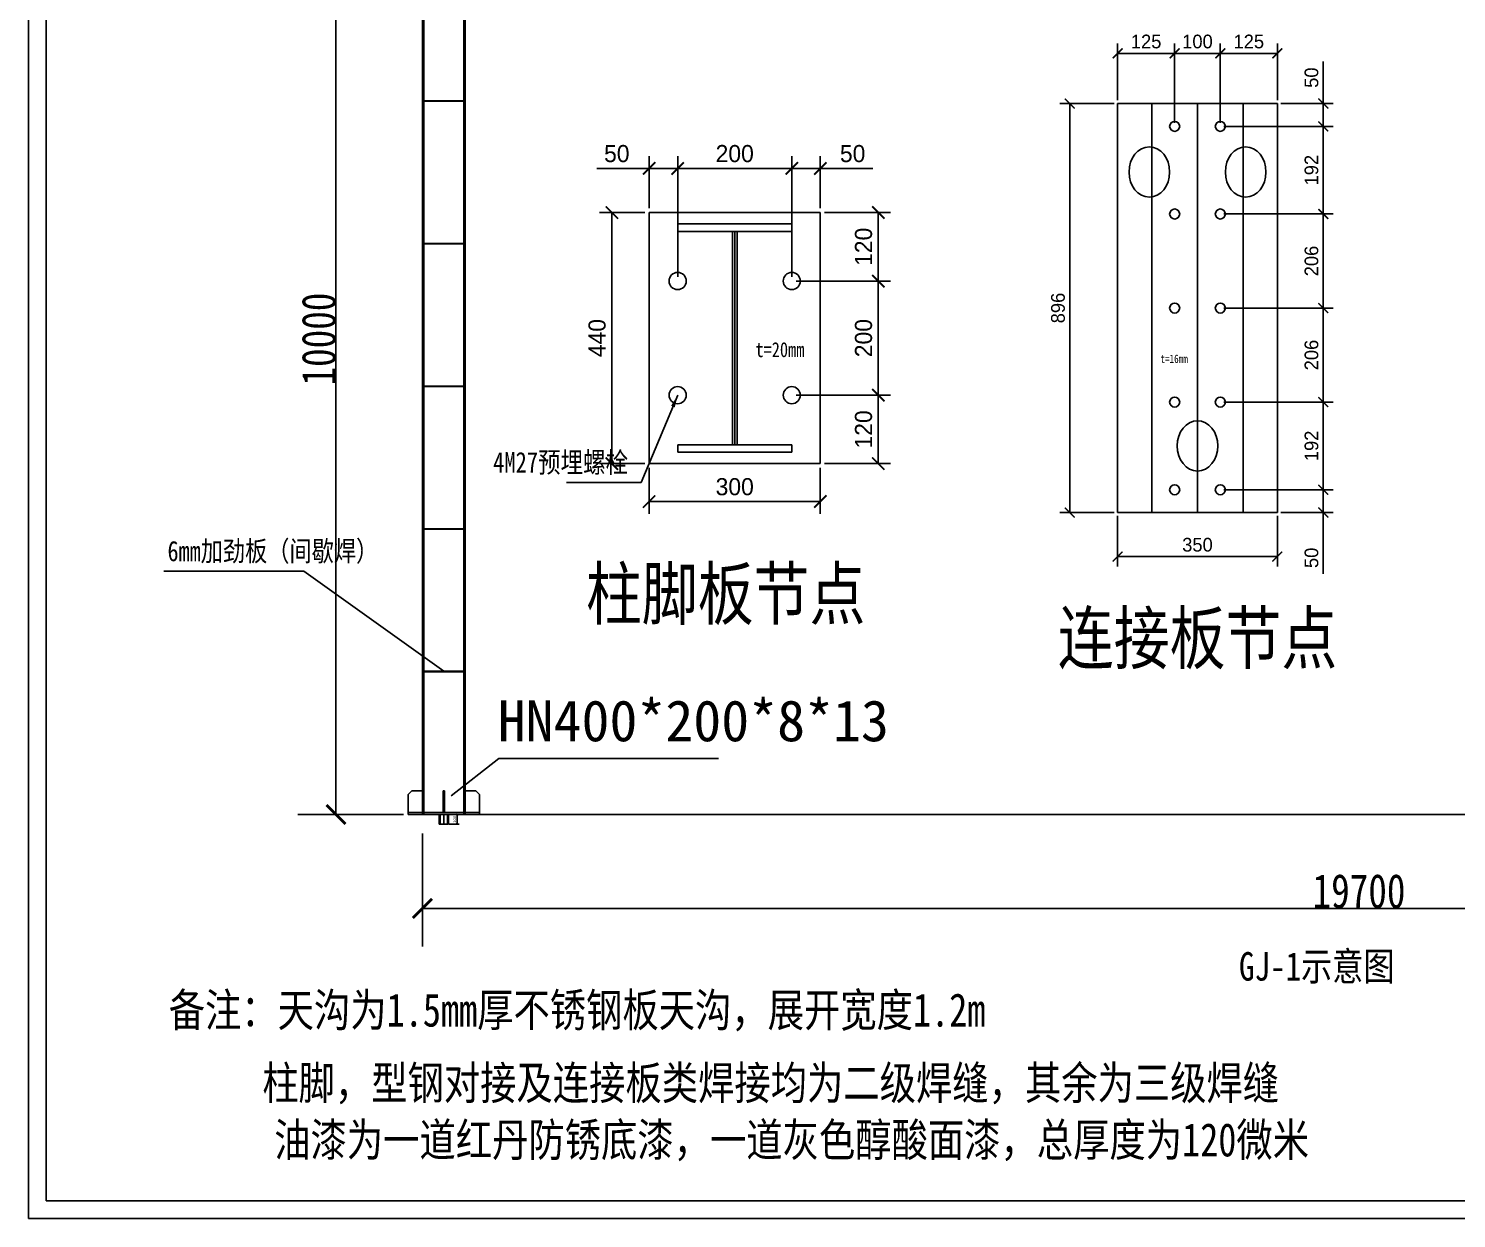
# Model space of a CAD drawing. Header units: millimetres. Extents: x 92079 to 624077, y -488988 to -181668.
# Drawn here: x 92079 to 107095, y -370951 to -358439 of the extents above; entities that cross this region are included whole.
import ezdxf

# ---------------------------------------------------------------- set-up
doc = ezdxf.new("R2010")
doc.units = ezdxf.units.MM
doc.header["$PDMODE"] = 1
doc.layers.add('PUB_TEXT', color=7, linetype='Continuous')
doc.layers.add('粗线', color=7, linetype='Continuous')
doc.styles.add('H1', font='')
doc.styles.get("Standard").update_dxf_attribs({"font": 'qlctxt.shx', "bigfont": 'qlchzt.shx'})
doc.styles.add('STYLE1', font='', dxfattribs={"width": 0.8})
doc.styles.add('仿宋', font='', dxfattribs={"width": 0.8})
doc.styles.get('H1').set_extended_font_data('SimSun')
doc.styles.get('STYLE1').set_extended_font_data('SimSun')
doc.styles.get('仿宋').set_extended_font_data('FangSong_GB2312')
doc.dimstyles.new('副本 ISO-25', dxfattribs={"dimtxt": 250, "dimasz": 400, "dimexe": 400, "dimexo": 200, "dimgap": 0.3, "dimtad": 1, "dimtoh": 1, "dimdec": 0, "dimtxsty": '仿宋', "dimblk": 'ARCHTICK', "dimcen": 25, "dimaunit": 1, "dimadec": 3, "dimazin": 0, "dimtfac": 1, "dimtdec": 0, "dimtmove": 0, "dimatfit": 3, "dimldrblk": 'ARCHTICK', "dimfxl": 1, "dimarcsym": 0})
doc.dimstyles.new('大样图Standard', dxfattribs={"dimscale": 120, "dimtxt": 0.25, "dimasz": 0.18, "dimexe": 0.18, "dimexo": 0.0625, "dimgap": 0.09, "dimtad": 1, "dimdsep": 46, "dimtxsty": 'Standard', "dimblk": 'ARCHTICK', "dimcen": 0.09, "dimadec": 0, "dimazin": 0, "dimtfac": 1, "dimtofl": 0, "dimtmove": 0, "dimatfit": 3, "dimfxl": 1, "dimtolj": 1, "dimtzin": 0, "dimarcsym": 0})

# ---------------------------------------------------------------- blocks, each defined once
blk = doc.blocks.new('_ArchTick')
at = {"color": 0, "linetype": 'ByBlock', "const_width": 0.15}
blk.add_lwpolyline([(-0.5, -0.5), (0.5, 0.5)], dxfattribs=at)
blk = doc.blocks.new('*D528')
at = {"layer": 'Defpoints', "color": 0}
for p in [(95312, -356704), (96221, -356704), (96221, -366704)]:
    blk.add_point(p, dxfattribs=at)
at = {"layer": '粗线', "color": 0, "lineweight": -2}
for p, q in [((96021, -356704), (94912, -356704)), ((95312, -366704), (95312, -356704)), ((96021, -366704), (94912, -366704))]:
    blk.add_line(p, q, dxfattribs=at)
at = {"layer": '粗线', "color": 0, "lineweight": -2, "xscale": 200, "yscale": 200, "zscale": 200}
for p, rotation in [((95312, -356704), 90), ((95312, -366704), 270)]:
    blk.add_blockref('_ArchTick', p, dxfattribs=dict(at, rotation=rotation))
at = {"layer": '粗线', "color": 0, "insert": (95133, -361704), "char_height": 359, "attachment_point": 5, "rotation": 90, "style": '仿宋'}
blk.add_mtext('10000', dxfattribs=at)
blk = doc.blocks.new('*D529')
at = {"layer": 'Defpoints', "color": 0}
for p in [(96221, -366704), (115921, -366704), (115921, -367691)]:
    blk.add_point(p, dxfattribs=at)
at = {"layer": '粗线', "color": 0, "lineweight": -2}
for p, q in [((96221, -366904), (96221, -368091)), ((115921, -366904), (115921, -368091)), ((96221, -367691), (115921, -367691))]:
    blk.add_line(p, q, dxfattribs=at)
at = {"layer": '粗线', "color": 0, "lineweight": -2, "xscale": 200, "yscale": 200, "zscale": 200, "rotation": 180}
blk.add_blockref('_ArchTick', (96221, -367691), dxfattribs=at)
at = {"layer": '粗线', "color": 0, "lineweight": -2, "xscale": 200, "yscale": 200, "zscale": 200}
blk.add_blockref('_ArchTick', (115921, -367691), dxfattribs=at)
at = {"layer": '粗线', "color": 0, "insert": (106071, -367511), "char_height": 359, "attachment_point": 5, "style": '仿宋'}
blk.add_mtext('19700', dxfattribs=at)
blk = doc.blocks.new('*D532')
at = {"layer": 'Defpoints', "color": 0}
for p in [(96496, -366704), (96586, -366704), (96496, -366804)]:
    blk.add_point(p, dxfattribs=at)
at = {"layer": '粗线', "color": 0, "lineweight": -2}
for p, q in [((96504, -366704), (96608, -366704)), ((96586, -366804), (96586, -366704)), ((96504, -366804), (96608, -366804))]:
    blk.add_line(p, q, dxfattribs=at)
at = {"layer": '粗线', "color": 0, "lineweight": -2, "xscale": 21.6, "yscale": 21.6, "zscale": 21.6}
for p, rotation in [((96586, -366704), 90), ((96586, -366804), 270)]:
    blk.add_blockref('_ArchTick', p, dxfattribs=dict(at, rotation=rotation))
at = {"layer": '粗线', "color": 0, "insert": (96560, -366754), "char_height": 30, "attachment_point": 5, "rotation": 90}
blk.add_mtext('\\A1;100', dxfattribs=at)
blk = doc.blocks.new('*D442')
at = {"layer": 'Defpoints', "color": 0}
for p in [(607184.5, -485202), (607410.2, -485202), (607309.5, -485252)]:
    blk.add_point(p, dxfattribs=at)
at = {"layer": '粗线', "color": 0, "lineweight": -2}
for p, q in [((607192, -485202), (607431.8, -485202)), ((607410.2, -485202), (607410.2, -485252)), ((607317, -485252), (607431.8, -485252)), ((607410.2, -485252), (607410.2, -485386.4))]:
    blk.add_line(p, q, dxfattribs=at)
at = {"layer": '粗线', "color": 0, "lineweight": -2, "xscale": 21.6, "yscale": 21.6, "zscale": 21.6}
for p, rotation in [((607410.2, -485202), 90), ((607410.2, -485252), 270)]:
    blk.add_blockref('_ArchTick', p, dxfattribs=dict(at, rotation=rotation))
at = {"layer": '粗线', "color": 0, "insert": (607384.4, -485351.3), "char_height": 30, "attachment_point": 5, "rotation": 90}
blk.add_mtext('\\A1;50', dxfattribs=at)
blk = doc.blocks.new('*D443')
at = {"layer": 'Defpoints', "color": 0}
for p in [(607184.5, -485010), (607410.2, -485010), (607184.5, -485202)]:
    blk.add_point(p, dxfattribs=at)
at = {"layer": '粗线', "color": 0, "lineweight": -2}
for p, q in [((607192, -485010), (607431.8, -485010)), ((607410.2, -485202), (607410.2, -485010)), ((607192, -485202), (607431.8, -485202))]:
    blk.add_line(p, q, dxfattribs=at)
at = {"layer": '粗线', "color": 0, "lineweight": -2, "xscale": 21.6, "yscale": 21.6, "zscale": 21.6}
for p, rotation in [((607410.2, -485010), 90), ((607410.2, -485202), 270)]:
    blk.add_blockref('_ArchTick', p, dxfattribs=dict(at, rotation=rotation))
at = {"layer": '粗线', "color": 0, "insert": (607384.4, -485106), "char_height": 30, "attachment_point": 5, "rotation": 90}
blk.add_mtext('\\A1;192', dxfattribs=at)
blk = doc.blocks.new('*D444')
at = {"layer": 'Defpoints', "color": 0}
for p in [(607184.5, -484804), (607410.2, -484804), (607184.5, -485010)]:
    blk.add_point(p, dxfattribs=at)
at = {"layer": '粗线', "color": 0, "lineweight": -2}
for p, q in [((607192, -484804), (607431.8, -484804)), ((607410.2, -485010), (607410.2, -484804)), ((607192, -485010), (607431.8, -485010))]:
    blk.add_line(p, q, dxfattribs=at)
at = {"layer": '粗线', "color": 0, "lineweight": -2, "xscale": 21.6, "yscale": 21.6, "zscale": 21.6}
for p, rotation in [((607410.2, -484804), 90), ((607410.2, -485010), 270)]:
    blk.add_blockref('_ArchTick', p, dxfattribs=dict(at, rotation=rotation))
at = {"layer": '粗线', "color": 0, "insert": (607384.4, -484907), "char_height": 30, "attachment_point": 5, "rotation": 90}
blk.add_mtext('\\A1;206', dxfattribs=at)
blk = doc.blocks.new('*D445')
at = {"layer": 'Defpoints', "color": 0}
for p in [(607184.5, -484598), (607410.2, -484598), (607184.5, -484804)]:
    blk.add_point(p, dxfattribs=at)
at = {"layer": '粗线', "color": 0, "lineweight": -2}
for p, q in [((607192, -484598), (607431.8, -484598)), ((607410.2, -484804), (607410.2, -484598)), ((607192, -484804), (607431.8, -484804))]:
    blk.add_line(p, q, dxfattribs=at)
at = {"layer": '粗线', "color": 0, "lineweight": -2, "xscale": 21.6, "yscale": 21.6, "zscale": 21.6}
for p, rotation in [((607410.2, -484598), 90), ((607410.2, -484804), 270)]:
    blk.add_blockref('_ArchTick', p, dxfattribs=dict(at, rotation=rotation))
at = {"layer": '粗线', "color": 0, "insert": (607384.4, -484701), "char_height": 30, "attachment_point": 5, "rotation": 90}
blk.add_mtext('\\A1;206', dxfattribs=at)
blk = doc.blocks.new('*D446')
at = {"layer": 'Defpoints', "color": 0}
for p in [(607184.5, -484406), (607410.2, -484406), (607184.5, -484598)]:
    blk.add_point(p, dxfattribs=at)
at = {"layer": '粗线', "color": 0, "lineweight": -2}
for p, q in [((607192, -484406), (607431.8, -484406)), ((607410.2, -484598), (607410.2, -484406)), ((607192, -484598), (607431.8, -484598))]:
    blk.add_line(p, q, dxfattribs=at)
at = {"layer": '粗线', "color": 0, "lineweight": -2, "xscale": 21.6, "yscale": 21.6, "zscale": 21.6}
for p, rotation in [((607410.2, -484406), 90), ((607410.2, -484598), 270)]:
    blk.add_blockref('_ArchTick', p, dxfattribs=dict(at, rotation=rotation))
at = {"layer": '粗线', "color": 0, "insert": (607384.4, -484502), "char_height": 30, "attachment_point": 5, "rotation": 90}
blk.add_mtext('\\A1;192', dxfattribs=at)
blk = doc.blocks.new('*D447')
at = {"layer": 'Defpoints', "color": 0}
for p in [(607309.5, -484356), (607410.2, -484356), (607184.5, -484406)]:
    blk.add_point(p, dxfattribs=at)
at = {"layer": '粗线', "color": 0, "lineweight": -2}
for p, q in [((607410.2, -484356), (607410.2, -484264.2)), ((607317, -484356), (607431.8, -484356)), ((607410.2, -484406), (607410.2, -484356)), ((607192, -484406), (607431.8, -484406))]:
    blk.add_line(p, q, dxfattribs=at)
at = {"layer": '粗线', "color": 0, "lineweight": -2, "xscale": 21.6, "yscale": 21.6, "zscale": 21.6}
for p, rotation in [((607410.2, -484356), 90), ((607410.2, -484406), 270)]:
    blk.add_blockref('_ArchTick', p, dxfattribs=dict(at, rotation=rotation))
at = {"layer": '粗线', "color": 0, "insert": (607384.4, -484299.3), "char_height": 30, "attachment_point": 5, "rotation": 90}
blk.add_mtext('\\A1;50', dxfattribs=at)
blk = doc.blocks.new('*D448')
at = {"layer": 'Defpoints', "color": 0}
for p in [(607084.5, -484246.1), (606959.5, -484356), (607084.5, -484406)]:
    blk.add_point(p, dxfattribs=at)
at = {"layer": '粗线', "color": 0, "lineweight": -2}
for p, q in [((606959.5, -484348.5), (606959.5, -484224.5)), ((606959.5, -484246.1), (607084.5, -484246.1)), ((607084.5, -484398.5), (607084.5, -484224.5))]:
    blk.add_line(p, q, dxfattribs=at)
at = {"layer": '粗线', "color": 0, "lineweight": -2, "xscale": 21.6, "yscale": 21.6, "zscale": 21.6, "rotation": 180}
blk.add_blockref('_ArchTick', (606959.5, -484246.1), dxfattribs=at)
at = {"layer": '粗线', "color": 0, "lineweight": -2, "xscale": 21.6, "yscale": 21.6, "zscale": 21.6}
blk.add_blockref('_ArchTick', (607084.5, -484246.1), dxfattribs=at)
at = {"layer": '粗线', "color": 0, "insert": (607022, -484220.3), "char_height": 30, "attachment_point": 5}
blk.add_mtext('\\A1;125', dxfattribs=at)
blk = doc.blocks.new('*D449')
at = {"layer": 'Defpoints', "color": 0}
for p in [(607184.5, -484246.1), (607084.5, -484406), (607184.5, -484406)]:
    blk.add_point(p, dxfattribs=at)
at = {"layer": '粗线', "color": 0, "lineweight": -2}
for p, q in [((607084.5, -484398.5), (607084.5, -484224.5)), ((607084.5, -484246.1), (607184.5, -484246.1)), ((607184.5, -484398.5), (607184.5, -484224.5))]:
    blk.add_line(p, q, dxfattribs=at)
at = {"layer": '粗线', "color": 0, "lineweight": -2, "xscale": 21.6, "yscale": 21.6, "zscale": 21.6, "rotation": 180}
blk.add_blockref('_ArchTick', (607084.5, -484246.1), dxfattribs=at)
at = {"layer": '粗线', "color": 0, "lineweight": -2, "xscale": 21.6, "yscale": 21.6, "zscale": 21.6}
blk.add_blockref('_ArchTick', (607184.5, -484246.1), dxfattribs=at)
at = {"layer": '粗线', "color": 0, "insert": (607134.5, -484220.3), "char_height": 30, "attachment_point": 5}
blk.add_mtext('\\A1;100', dxfattribs=at)
blk = doc.blocks.new('*D450')
at = {"layer": 'Defpoints', "color": 0}
for p in [(607309.5, -484246.1), (607309.5, -484356), (607184.5, -484406)]:
    blk.add_point(p, dxfattribs=at)
at = {"layer": '粗线', "color": 0, "lineweight": -2}
for p, q in [((607184.5, -484398.5), (607184.5, -484224.5)), ((607184.5, -484246.1), (607309.5, -484246.1)), ((607309.5, -484348.5), (607309.5, -484224.5))]:
    blk.add_line(p, q, dxfattribs=at)
at = {"layer": '粗线', "color": 0, "lineweight": -2, "xscale": 21.6, "yscale": 21.6, "zscale": 21.6, "rotation": 180}
blk.add_blockref('_ArchTick', (607184.5, -484246.1), dxfattribs=at)
at = {"layer": '粗线', "color": 0, "lineweight": -2, "xscale": 21.6, "yscale": 21.6, "zscale": 21.6}
blk.add_blockref('_ArchTick', (607309.5, -484246.1), dxfattribs=at)
at = {"layer": '粗线', "color": 0, "insert": (607247, -484220.3), "char_height": 30, "attachment_point": 5}
blk.add_mtext('\\A1;125', dxfattribs=at)
blk = doc.blocks.new('*D451')
at = {"layer": 'Defpoints', "color": 0}
for p in [(606854.8, -484356), (606959.5, -484356), (606959.5, -485252)]:
    blk.add_point(p, dxfattribs=at)
at = {"layer": '粗线', "color": 0, "lineweight": -2}
for p, q in [((606952, -484356), (606833.2, -484356)), ((606854.8, -485252), (606854.8, -484356)), ((606952, -485252), (606833.2, -485252))]:
    blk.add_line(p, q, dxfattribs=at)
at = {"layer": '粗线', "color": 0, "lineweight": -2, "xscale": 21.6, "yscale": 21.6, "zscale": 21.6}
for p, rotation in [((606854.8, -484356), 90), ((606854.8, -485252), 270)]:
    blk.add_blockref('_ArchTick', p, dxfattribs=dict(at, rotation=rotation))
at = {"layer": '粗线', "color": 0, "insert": (606829, -484804), "char_height": 30, "attachment_point": 5, "rotation": 90}
blk.add_mtext('\\A1;896', dxfattribs=at)
blk = doc.blocks.new('*D452')
at = {"layer": 'Defpoints', "color": 0}
for p in [(606959.5, -485252), (607309.5, -485252), (607309.5, -485348.5)]:
    blk.add_point(p, dxfattribs=at)
at = {"layer": '粗线', "color": 0, "lineweight": -2}
for p, q in [((606959.5, -485259.5), (606959.5, -485370.1)), ((607309.5, -485259.5), (607309.5, -485370.1)), ((606959.5, -485348.5), (607309.5, -485348.5))]:
    blk.add_line(p, q, dxfattribs=at)
at = {"layer": '粗线', "color": 0, "lineweight": -2, "xscale": 21.6, "yscale": 21.6, "zscale": 21.6, "rotation": 180}
blk.add_blockref('_ArchTick', (606959.5, -485348.5), dxfattribs=at)
at = {"layer": '粗线', "color": 0, "lineweight": -2, "xscale": 21.6, "yscale": 21.6, "zscale": 21.6}
blk.add_blockref('_ArchTick', (607309.5, -485348.5), dxfattribs=at)
at = {"layer": '粗线', "color": 0, "insert": (607134.5, -485322.7), "char_height": 30, "attachment_point": 5}
blk.add_mtext('\\A1;350', dxfattribs=at)
blk = doc.blocks.new('*D454')
at = {"layer": 'Defpoints', "color": 0}
for p in [(600636.3, -483748.9), (600788, -483748.9), (600686.3, -483868.9)]:
    blk.add_point(p, dxfattribs=at)
at = {"layer": '粗线', "color": 0, "lineweight": -2}
for p, q in [((600643.8, -483748.9), (600809.6, -483748.9)), ((600788, -483868.9), (600788, -483748.9)), ((600693.8, -483868.9), (600809.6, -483868.9))]:
    blk.add_line(p, q, dxfattribs=at)
at = {"layer": '粗线', "color": 0, "lineweight": -2, "xscale": 21.6, "yscale": 21.6, "zscale": 21.6}
for p, rotation in [((600788, -483748.9), 90), ((600788, -483868.9), 270)]:
    blk.add_blockref('_ArchTick', p, dxfattribs=dict(at, rotation=rotation))
at = {"layer": '粗线', "color": 0, "insert": (600762.2, -483808.9), "char_height": 30, "attachment_point": 5, "rotation": 90}
blk.add_mtext('\\A1;120', dxfattribs=at)
blk = doc.blocks.new('*D455')
at = {"layer": 'Defpoints', "color": 0}
for p in [(600636.3, -483548.9), (600788, -483548.9), (600636.3, -483748.9)]:
    blk.add_point(p, dxfattribs=at)
at = {"layer": '粗线', "color": 0, "lineweight": -2}
for p, q in [((600643.8, -483548.9), (600809.6, -483548.9)), ((600788, -483748.9), (600788, -483548.9)), ((600643.8, -483748.9), (600809.6, -483748.9))]:
    blk.add_line(p, q, dxfattribs=at)
at = {"layer": '粗线', "color": 0, "lineweight": -2, "xscale": 21.6, "yscale": 21.6, "zscale": 21.6}
for p, rotation in [((600788, -483548.9), 90), ((600788, -483748.9), 270)]:
    blk.add_blockref('_ArchTick', p, dxfattribs=dict(at, rotation=rotation))
at = {"layer": '粗线', "color": 0, "insert": (600762.2, -483648.9), "char_height": 30, "attachment_point": 5, "rotation": 90}
blk.add_mtext('\\A1;200', dxfattribs=at)
blk = doc.blocks.new('*D456')
at = {"layer": 'Defpoints', "color": 0}
for p in [(600686.3, -483428.9), (600788, -483428.9), (600636.3, -483548.9)]:
    blk.add_point(p, dxfattribs=at)
at = {"layer": '粗线', "color": 0, "lineweight": -2}
for p, q in [((600693.8, -483428.9), (600809.6, -483428.9)), ((600788, -483548.9), (600788, -483428.9)), ((600643.8, -483548.9), (600809.6, -483548.9))]:
    blk.add_line(p, q, dxfattribs=at)
at = {"layer": '粗线', "color": 0, "lineweight": -2, "xscale": 21.6, "yscale": 21.6, "zscale": 21.6}
for p, rotation in [((600788, -483428.9), 90), ((600788, -483548.9), 270)]:
    blk.add_blockref('_ArchTick', p, dxfattribs=dict(at, rotation=rotation))
at = {"layer": '粗线', "color": 0, "insert": (600762.2, -483488.9), "char_height": 30, "attachment_point": 5, "rotation": 90}
blk.add_mtext('\\A1;120', dxfattribs=at)
blk = doc.blocks.new('*D457')
at = {"layer": 'Defpoints', "color": 0}
for p in [(600436.3, -483351.5), (600386.3, -483428.9), (600436.3, -483548.9)]:
    blk.add_point(p, dxfattribs=at)
at = {"layer": '粗线', "color": 0, "lineweight": -2}
for p, q in [((600386.3, -483421.4), (600386.3, -483329.9)), ((600436.3, -483541.4), (600436.3, -483329.9)), ((600386.3, -483351.5), (600294.5, -483351.5)), ((600436.3, -483351.5), (600386.3, -483351.5))]:
    blk.add_line(p, q, dxfattribs=at)
at = {"layer": '粗线', "color": 0, "lineweight": -2, "xscale": 21.6, "yscale": 21.6, "zscale": 21.6, "rotation": 180}
blk.add_blockref('_ArchTick', (600386.3, -483351.5), dxfattribs=at)
at = {"layer": '粗线', "color": 0, "lineweight": -2, "xscale": 21.6, "yscale": 21.6, "zscale": 21.6}
blk.add_blockref('_ArchTick', (600436.3, -483351.5), dxfattribs=at)
at = {"layer": '粗线', "color": 0, "insert": (600329.6, -483325.7), "char_height": 30, "attachment_point": 5}
blk.add_mtext('\\A1;50', dxfattribs=at)
blk = doc.blocks.new('*D458')
at = {"layer": 'Defpoints', "color": 0}
for p in [(600636.3, -483351.5), (600436.3, -483548.9), (600636.3, -483548.9)]:
    blk.add_point(p, dxfattribs=at)
at = {"layer": '粗线', "color": 0, "lineweight": -2}
for p, q in [((600436.3, -483541.4), (600436.3, -483329.9)), ((600636.3, -483541.4), (600636.3, -483329.9)), ((600436.3, -483351.5), (600636.3, -483351.5))]:
    blk.add_line(p, q, dxfattribs=at)
at = {"layer": '粗线', "color": 0, "lineweight": -2, "xscale": 21.6, "yscale": 21.6, "zscale": 21.6, "rotation": 180}
blk.add_blockref('_ArchTick', (600436.3, -483351.5), dxfattribs=at)
at = {"layer": '粗线', "color": 0, "lineweight": -2, "xscale": 21.6, "yscale": 21.6, "zscale": 21.6}
blk.add_blockref('_ArchTick', (600636.3, -483351.5), dxfattribs=at)
at = {"layer": '粗线', "color": 0, "insert": (600536.3, -483325.7), "char_height": 30, "attachment_point": 5}
blk.add_mtext('\\A1;200', dxfattribs=at)
blk = doc.blocks.new('*D459')
at = {"layer": 'Defpoints', "color": 0}
for p in [(600686.3, -483351.5), (600686.3, -483428.9), (600636.3, -483548.9)]:
    blk.add_point(p, dxfattribs=at)
at = {"layer": '粗线', "color": 0, "lineweight": -2}
for p, q in [((600636.3, -483541.4), (600636.3, -483329.9)), ((600686.3, -483421.4), (600686.3, -483329.9)), ((600636.3, -483351.5), (600686.3, -483351.5)), ((600686.3, -483351.5), (600778.1, -483351.5))]:
    blk.add_line(p, q, dxfattribs=at)
at = {"layer": '粗线', "color": 0, "lineweight": -2, "xscale": 21.6, "yscale": 21.6, "zscale": 21.6, "rotation": 180}
blk.add_blockref('_ArchTick', (600636.3, -483351.5), dxfattribs=at)
at = {"layer": '粗线', "color": 0, "lineweight": -2, "xscale": 21.6, "yscale": 21.6, "zscale": 21.6}
blk.add_blockref('_ArchTick', (600686.3, -483351.5), dxfattribs=at)
at = {"layer": '粗线', "color": 0, "insert": (600743, -483325.7), "char_height": 30, "attachment_point": 5}
blk.add_mtext('\\A1;50', dxfattribs=at)
blk = doc.blocks.new('*D460')
at = {"layer": 'Defpoints', "color": 0}
for p in [(600321, -483428.9), (600386.3, -483428.9), (600386.3, -483868.9)]:
    blk.add_point(p, dxfattribs=at)
at = {"layer": '粗线', "color": 0, "lineweight": -2}
for p, q in [((600378.8, -483428.9), (600299.4, -483428.9)), ((600321, -483868.9), (600321, -483428.9)), ((600378.8, -483868.9), (600299.4, -483868.9))]:
    blk.add_line(p, q, dxfattribs=at)
at = {"layer": '粗线', "color": 0, "lineweight": -2, "xscale": 21.6, "yscale": 21.6, "zscale": 21.6}
for p, rotation in [((600321, -483428.9), 90), ((600321, -483868.9), 270)]:
    blk.add_blockref('_ArchTick', p, dxfattribs=dict(at, rotation=rotation))
at = {"layer": '粗线', "color": 0, "insert": (600295.2, -483648.9), "char_height": 30, "attachment_point": 5, "rotation": 90}
blk.add_mtext('\\A1;440', dxfattribs=at)
blk = doc.blocks.new('*D461')
at = {"layer": 'Defpoints', "color": 0}
for p in [(600386.3, -483868.9), (600686.3, -483868.9), (600686.3, -483935.3)]:
    blk.add_point(p, dxfattribs=at)
at = {"layer": '粗线', "color": 0, "lineweight": -2}
for p, q in [((600386.3, -483876.4), (600386.3, -483956.9)), ((600686.3, -483876.4), (600686.3, -483956.9)), ((600386.3, -483935.3), (600686.3, -483935.3))]:
    blk.add_line(p, q, dxfattribs=at)
at = {"layer": '粗线', "color": 0, "lineweight": -2, "xscale": 21.6, "yscale": 21.6, "zscale": 21.6, "rotation": 180}
blk.add_blockref('_ArchTick', (600386.3, -483935.3), dxfattribs=at)
at = {"layer": '粗线', "color": 0, "lineweight": -2, "xscale": 21.6, "yscale": 21.6, "zscale": 21.6}
blk.add_blockref('_ArchTick', (600686.3, -483935.3), dxfattribs=at)
at = {"layer": '粗线', "color": 0, "insert": (600536.3, -483909.5), "char_height": 30, "attachment_point": 5}
blk.add_mtext('\\A1;300', dxfattribs=at)
blk = doc.blocks.new('A$C63D77DBD')
at = {"layer": '粗线', "color": 7}
for p, q in [((145.53, 1030.337), (145.53, 134.337)), ((495.53, 1030.337), (145.53, 1030.337)), ((215.03, 1030.337), (495.53, 1030.337)), ((220.53, 1030.337), (220.53, 134.337)), ((320.53, 1030.337), (320.53, 134.337)), ((420.53, 1030.337), (420.53, 134.337)), ((495.53, 134.337), (495.53, 1030.337)), ((145.53, 134.337), (495.53, 134.337))]:
    blk.add_line(p, q, dxfattribs=at)
for centre in [(270.53, 980.337), (370.53, 980.337), (270.53, 788.337), (370.53, 788.337), (270.53, 582.337), (370.53, 582.337), (270.53, 376.337), (370.53, 376.337), (270.53, 184.337), (370.53, 184.337)]:
    blk.add_circle(centre, 11, dxfattribs=at)
for centre in [(215.03, 880.337), (320.53, 280.337)]:
    blk.add_ellipse(centre, major_axis=(0, -55), ratio=0.80909091, dxfattribs=at)
at = {"layer": '粗线', "color": 7, "extrusion": (0, 0, -1)}
blk.add_ellipse((426.03, 880.337), major_axis=(0, -55), ratio=0.80909091, dxfattribs=at)
at = {"layer": '粗线', "color": 7}
for base, p1, p2, picture, middle in [((270.53, 1140.225), (145.53, 1030.337), (270.53, 980.337), '*D448', (208.03, 1166.025)), ((370.53, 1140.225), (270.53, 980.337), (370.53, 980.337), '*D449', (320.53, 1166.025)), ((495.53, 1140.225), (370.53, 980.337), (495.53, 1030.337), '*D450', (433.03, 1166.025)), ((495.53, 37.874), (145.53, 134.337), (495.53, 134.337), '*D452', (320.53, 63.674))]:
    dim = blk.add_linear_dim(base=base, p1=p1, p2=p2, dimstyle='大样图Standard', dxfattribs=at)
    dim.commit()
    dim.dimension.update_dxf_attribs({"geometry": picture, "text_midpoint": middle, "insert": (-606814.017, 485386.355)})
for base, p1, p2, picture, middle in [((596.218, 1030.337), (370.53, 980.337), (495.53, 1030.337), '*D447', (570.418, 1087.022)), ((40.8, 1030.337), (145.53, 134.337), (145.53, 1030.337), '*D451', (15, 582.337)), ((596.218, 980.337), (370.53, 788.337), (370.53, 980.337), '*D446', (570.418, 884.337)), ((596.218, 788.337), (370.53, 582.337), (370.53, 788.337), '*D445', (570.418, 685.337)), ((596.218, 582.337), (370.53, 376.337), (370.53, 582.337), '*D444', (570.418, 479.337)), ((596.218, 376.337), (370.53, 184.337), (370.53, 376.337), '*D443', (570.418, 280.337))]:
    dim = blk.add_linear_dim(base=base, p1=p1, p2=p2, angle=270, dimstyle='大样图Standard', dxfattribs=at)
    dim.commit()
    dim.dimension.update_dxf_attribs({"geometry": picture, "text_midpoint": middle, "insert": (-606814.017, 485386.355)})
dim = blk.add_linear_dim(base=(596.218, 184.337), p1=(495.53, 134.337), p2=(370.53, 184.337), angle=270, dimstyle='大样图Standard', dxfattribs=at)
dim.commit()
dim.dimension.update_dxf_attribs({"geometry": '*D442', "text_midpoint": (596.218, 35.086), "dimtype": 128, "insert": (-606814.017, 485386.355)})
blk = doc.blocks.new('A$C06E42FF0')
at = {"layer": '粗线', "color": 7}
for p, q in [((578.464, 527.987), (278.464, 527.987)), ((278.464, 87.987), (278.464, 527.987)), ((328.464, 527.987), (308.464, 527.987)), ((428.464, 527.987), (328.464, 527.987)), ((578.464, 527.987), (578.464, 87.987)), ((328.464, 507.987), (528.464, 507.987)), ((328.464, 507.987), (328.464, 494.987)), ((528.464, 507.987), (428.464, 507.987)), ((528.464, 494.987), (528.464, 507.987)), ((328.464, 494.987), (528.464, 494.987)), ((424.464, 494.987), (424.464, 120.987)), ((428.464, 494.987), (428.464, 120.987)), ((432.464, 494.987), (432.464, 120.987)), ((328.464, 120.987), (528.464, 120.987)), ((328.464, 120.987), (328.464, 107.987)), ((328.464, 107.987), (528.464, 107.987)), ((528.464, 107.987), (528.464, 120.987)), ((278.464, 87.987), (578.464, 87.987))]:
    blk.add_line(p, q, dxfattribs=at)
for centre in [(328.464, 407.987), (528.464, 407.987), (328.464, 207.987), (528.464, 207.987)]:
    blk.add_circle(centre, 15, dxfattribs=at)
at = {"layer": '粗线', "color": 7, "style": 'STYLE1', "width": 0.8}
for s, height, p in [('t=20mm', 26.2551, (464.809, 274.697)), ('4M27预埋螺栓', 36.1773, (4.967, 72.241))]:
    blk.add_text(s, height=height, dxfattribs=at).set_placement(p)
at = {"layer": '粗线', "color": 7}
dim = blk.add_linear_dim(base=(328.464, 605.378), p1=(278.464, 527.987), p2=(328.464, 407.987), dimstyle='大样图Standard', dxfattribs=at)
dim.commit()
dim.dimension.update_dxf_attribs({"geometry": '*D457', "text_midpoint": (221.778, 605.378), "dimtype": 128, "insert": (-600107.839, 483956.895)})
for base, p1, p2, picture, middle in [((528.464, 605.378), (328.464, 407.987), (528.464, 407.987), '*D458', (428.464, 631.178)), ((578.464, 605.378), (528.464, 407.987), (578.464, 527.987), '*D459', (635.149, 631.178))]:
    dim = blk.add_linear_dim(base=base, p1=p1, p2=p2, dimstyle='大样图Standard', dxfattribs=at)
    dim.commit()
    dim.dimension.update_dxf_attribs({"geometry": picture, "text_midpoint": middle, "insert": (-600107.839, 483956.895)})
for p2, distance, picture, middle in [((278.464, 527.987), 65.349, '*D460', (187.314, 307.987)), ((578.464, 87.987), -66.387, '*D461', (428.464, 47.4))]:
    dim = blk.add_aligned_dim(p1=(278.464, 87.987), p2=p2, distance=distance, dimstyle='大样图Standard', dxfattribs=at)
    dim.commit()
    dim.dimension.update_dxf_attribs({"geometry": picture, "text_midpoint": middle, "insert": (-600107.839, 483956.895)})
for base, p1, p2, picture, middle in [((680.117, 527.987), (528.464, 407.987), (578.464, 527.987), '*D456', (654.317, 467.987)), ((680.117, 407.987), (528.464, 207.987), (528.464, 407.987), '*D455', (654.317, 307.987)), ((680.117, 207.987), (578.464, 87.987), (528.464, 207.987), '*D454', (654.317, 147.987))]:
    dim = blk.add_linear_dim(base=base, p1=p1, p2=p2, angle=270, dimstyle='大样图Standard', dxfattribs=at)
    dim.commit()
    dim.dimension.update_dxf_attribs({"geometry": picture, "text_midpoint": middle, "insert": (-600107.839, 483956.895)})
blk.add_leader([(328.464, 207.987), (264.667, 54.91), (133.566, 54.91)], dimstyle='大样图Standard', override={"dimgap": 0.09, "dimtad": 0}, dxfattribs=at)

msp = doc.modelspace()

# ---------------------------------------------------------------- linework, layer by layer
at = {"layer": '粗线', "color": 7}
for p, q in [((96221.304, -356704.007), (96221.304, -366704.007)), ((96235.304, -356704.007), (96235.304, -366704.007)), ((96657.304, -356704.007), (96657.304, -366704.007)), ((96671.304, -357788.665), (96671.304, -366704.007)), ((96657.304, -359198.007), (96235.304, -359198.007)), ((96657.304, -359204.007), (96235.304, -359204.007)), ((96657.304, -360698.007), (96235.304, -360698.007)), ((96657.304, -360704.007), (96235.304, -360704.007)), ((96657.304, -362198.007), (96235.304, -362198.007)), ((96657.304, -362204.007), (96235.304, -362204.007)), ((96657.304, -363698.007), (96235.304, -363698.007)), ((96657.304, -363704.007), (96235.304, -363704.007)), ((96657.304, -365198.007), (96235.304, -365198.007)), ((96657.304, -365204.007), (96235.304, -365204.007)), ((96522.29, -366506.584), (97023.599, -366115.728)), ((97023.599, -366115.728), (99334.516, -366115.728)), ((96071.304, -366494.007), (96111.304, -366454.007)), ((96071.304, -366494.007), (96071.304, -366684.007)), ((96235.304, -366454.007), (96111.304, -366454.007)), ((96454.304, -366454.007), (96438.304, -366454.007)), ((96438.304, -366454.007), (96438.304, -366684.007)), ((96446.304, -366454.007), (96446.304, -366684.007)), ((96454.304, -366454.007), (96454.304, -366684.007)), ((96781.304, -366454.007), (96657.304, -366454.007)), ((96781.304, -366454.007), (96821.304, -366494.007)), ((96821.304, -366704.007), (96821.304, -366494.007)), ((96071.304, -366704.007), (96071.304, -366684.007)), ((96071.304, -366684.007), (96821.304, -366684.007)), ((96221.304, -366704.007), (96071.304, -366704.007)), ((96221.304, -366704.007), (115921.304, -366704.007)), ((96396.304, -366704.007), (96396.304, -366804.007)), ((96406.304, -366704.007), (96406.304, -366804.007)), ((96446.304, -366704.007), (96446.304, -366804.007)), ((96486.304, -366704.007), (96486.304, -366804.007)), ((96496.304, -366704.007), (96496.304, -366804.007)), ((96821.304, -366684.007), (96821.304, -366704.007)), ((96396.304, -366804.007), (96496.304, -366804.007))]:
    msp.add_line(p, q, dxfattribs=at)
for points in [[(92078.863, -352119.354), (119065.767, -352119.354), (119065.767, -370950.919), (92078.863, -370950.919)], [(92264.116, -352304.607), (118880.515, -352304.607), (118880.515, -370765.666), (92264.116, -370765.666)]]:
    msp.add_lwpolyline(points, close=True, dxfattribs=at)

# ---------------------------------------------------------------- block references
for name, p, xscale, yscale, zscale in [('A$C63D77DBD', (102833.648, -364173.162), 4.800000000046566, 4.799999999988358, 4.800000000000001), ('A$C06E42FF0', (96934.563, -363541.998), 6, 6, 6)]:
    msp.add_blockref(name, p, dxfattribs=dict(at, xscale=xscale, yscale=yscale, zscale=zscale))

# ---------------------------------------------------------------- texts
at = {"layer": 'PUB_TEXT', "style": 'H1'}
msp.add_text('HN400*200*8*13', height=432, dxfattribs=at).set_placement((97012.522, -365933.378))
at = {"layer": '粗线', "color": 7, "style": 'STYLE1', "width": 0.8}
for s, height, p in [('t=16mm', 88.1672, (103982.442, -361955.728)), ('6mm加劲板（间歇焊）', 213.85387, (93540.174, -364040.363)), ('柱脚板节点', 538.6448, (97940.617, -364650.292)), ('连接板节点', 538.6448, (102902.999, -365116.843))]:
    msp.add_text(s, height=height, dxfattribs=at).set_placement(p)
at = {"layer": '粗线', "attachment_point": 1, "style": 'STYLE1'}
for s, insert, char_height in [('GJ-1示意图', (104808.499, -368150.265), 300), ('备注：天沟为1.5mm厚不锈钢板天沟，展开宽度1.2m', (93552.758, -368583.672), 350), ('柱脚，型钢对接及连接板类焊接均为二级焊缝，其余为三级焊缝', (94536.967, -369350.305), 350), ('油漆为一道红丹防锈底漆，一道灰色醇酸面漆，总厚度为120微米', (94662.087, -369948.594), 350)]:
    msp.add_mtext_dynamic_manual_height_columns(s, width=980, gutter_width=460, heights=[20], dxfattribs=dict(at, insert=insert, char_height=char_height)).dxf.set("width", 13350.72205)

# ---------------------------------------------------------------- dimensions: what is measured, and where the dimension line sits
at = {"layer": '粗线', "color": 7}
for p2, distance, picture, middle in [((96221.304, -356704.007), 908.895, '*D528', (95132.608, -361704.007)), ((115921.304, -366704.007), -986.572, '*D529', (106071.304, -367510.78))]:
    dim = msp.add_aligned_dim(p1=(96221.304, -366704.007), p2=p2, distance=distance, dimstyle='副本 ISO-25', override={"dimtxt": 359, "dimasz": 200}, dxfattribs=at)
    dim.commit()
    dim.dimension.update_dxf_attribs({"geometry": picture, "text_midpoint": middle})
dim = msp.add_aligned_dim(p1=(96496.304, -366804.007), p2=(96496.304, -366704.007), distance=-89.644, dimstyle='大样图Standard', dxfattribs=at)
dim.commit()
dim.dimension.update_dxf_attribs({"geometry": '*D532', "text_midpoint": (96560.148, -366754.007)})

# ---------------------------------------------------------------- leaders
msp.add_leader([(96446.304, -365198.007), (94972.674, -364145.219), (93500.307, -364145.219)], dimstyle='大样图Standard', override={"dimgap": 0.09, "dimtad": 0}, dxfattribs=at)

doc.saveas('drawing.dxf')
